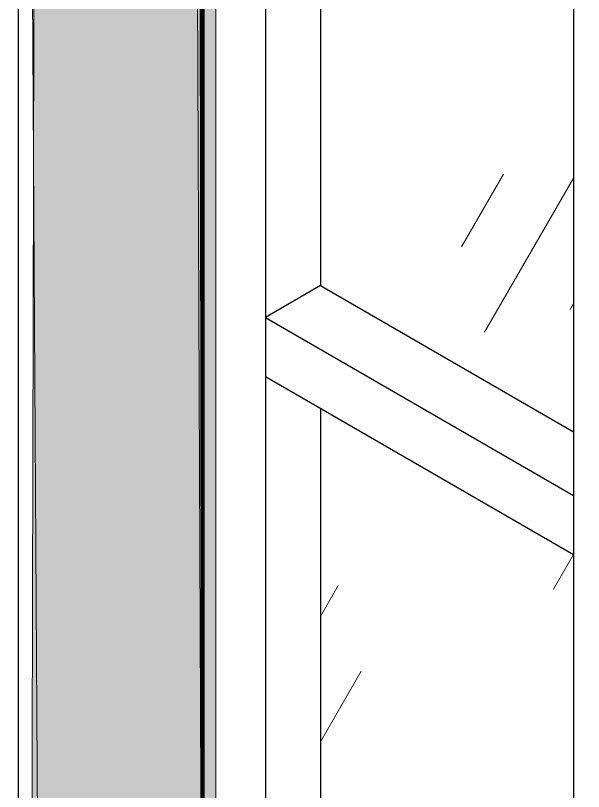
# Model space of a CAD drawing. Header units: inches. Extents: x -17.6 to 82.3, y -15.1 to 23.2.
# Drawn here: x 52.506 to 53.457, y 1.237 to 2.537 of the extents above; entities that cross this region are included whole.
import ezdxf

# ---------------------------------------------------------------- set-up
doc = ezdxf.new("R2010")
doc.units = ezdxf.units.IN
doc.header["$MEASUREMENT"] = 0
for name, color, linetype, lineweight in [('.ATI-DETAIL', 7, 'Continuous', 0), ('.ATI-HATCH', 7, 'Continuous', 0), ('G-ANNO-TTLB', 7, 'Continuous', 0), ('TYVEK', 7, 'Continuous', 0)]:
    doc.layers.add(name, color=color, linetype=linetype, lineweight=lineweight)

# ---------------------------------------------------------------- blocks, each defined once
blk = doc.blocks.new('Block_366')
at = {"layer": '.ATI-HATCH'}
blk.add_open_spline([(53.288, 2.7611), (53.4306, 2.6806), (53.5694, 2.6111), (53.7083, 2.5278), (53.9028, 2.4028), (54.0833, 2.3056), (54.2917, 2.1944), (54.4861, 2.0694), (54.6944, 1.9722), (54.8796, 1.8403), (54.7712, 1.9172), (54.8239, 1.873), (54.8796, 1.8403), (54.4167, 2.1944), (53.9444, 2.5), (53.4444, 2.8611), (53.2361, 3), (53.0417, 3.0694), (52.8333, 3.2083), (52.8056, 3.2222), (52.7917, 3.2361), (52.7639, 3.2222), (52.6667, 3.1806), (52.5694, 3.1111), (52.4722, 3.0556), (52.4722, 2.9722), (52.4583, 2.8889), (52.4861, 2.8194), (52.5139, 2.7361), (52.6389, 2.7222), (52.7153, 2.6651), (52.7149, 2.6685), (52.7154, 2.6722), (52.7153, 2.6756), (52.7502, 2.6557), (52.7852, 2.6357), (52.8201, 2.6158)], degree=3, knots=[0, 0, 0, 0, 1, 1, 1, 2, 2, 2, 3, 3, 3, 4, 4, 4, 5, 5, 5, 6, 6, 6, 7, 7, 7, 8, 8, 8, 9, 9, 9, 10, 10, 10, 11, 11, 11, 12, 12, 12, 12], dxfattribs=at)

msp = doc.modelspace()

# ---------------------------------------------------------------- hatches: boundary and pattern name
at = {"layer": '.ATI-HATCH', "true_color": 0x808080, "transparency": 33554687}
h = msp.add_hatch(color=8, dxfattribs=at)
edge = h.paths.add_edge_path()
edge.add_spline(control_points=[(52.8414, 2.5981), (52.8414, 2.5981), (52.7151, 2.6704), (52.7151, 2.6704), (52.7151, 2.6704), (52.5372, 2.7724), (52.5372, 2.7724), (52.5372, 2.7724), (52.5372, 2.7576), (52.5372, 2.7576), (52.5372, 2.7576), (52.5306, 0.0989), (52.5306, 0.0989), (52.5306, 0.0989), (52.8421, -0.081), (52.8421, -0.081), (52.8421, -0.081), (52.8421, 0.2538), (52.8421, 0.2538), (52.8421, 0.2538), (52.8414, 0.2535), (52.8414, 0.2535), (52.8414, 0.2535), (52.8414, 2.5981), (52.8414, 2.5981)], knot_values=[0, 0, 0, 0, 1, 1, 1, 2, 2, 2, 3, 3, 3, 4, 4, 4, 5, 5, 5, 6, 6, 6, 7, 7, 7, 8, 8, 8, 8], degree=3, periodic=0)
edge = h.paths.add_edge_path()
edge.add_spline(control_points=[(52.8414, 3.0497), (52.8414, 3.0497), (52.8414, 2.5981), (52.8414, 2.5981), (52.8414, 2.5981), (52.8482, 2.5942), (52.8482, 2.5942), (52.8482, 2.5942), (52.8414, 3.0497), (52.8414, 3.0497)], knot_values=[0, 0, 0, 0, 1, 1, 1, 2, 2, 2, 3, 3, 3, 3], degree=3, periodic=0)
edge = h.paths.add_edge_path()
edge.add_spline(control_points=[(55.8157, 0.9558), (55.8157, 0.9558), (55.5232, 1.1235), (55.5232, 1.1235), (55.5232, 1.1235), (55.5249, -1.6299), (55.5249, -1.6299), (55.5249, -1.6299), (55.525, -1.6299), (55.525, -1.6299), (55.525, -1.6299), (55.8168, -1.7975), (55.8168, -1.7975), (55.8168, -1.7975), (55.8157, 0.9558), (55.8157, 0.9558)], knot_values=[0, 0, 0, 0, 1, 1, 1, 2, 2, 2, 3, 3, 3, 4, 4, 4, 5, 5, 5, 5], degree=3, periodic=0)
at = {"layer": 'G-ANNO-TTLB', "true_color": 0xff00ff, "transparency": 33554687}
h = msp.add_hatch(color=6, dxfattribs=at)
edge = h.paths.add_edge_path()
edge.add_spline(control_points=[(77.902, -11.061), (77.902, -11.061), (37.2143, -11.061), (37.2143, -11.061), (37.2143, -11.061), (37.2143, 23.064), (37.2143, 23.064), (37.2143, 23.064), (77.902, 23.064), (77.902, 23.064), (77.902, 23.064), (77.902, -11.061), (77.902, -11.061)], knot_values=[0, 0, 0, 0, 1, 1, 1, 2, 2, 2, 3, 3, 3, 4, 4, 4, 4], degree=3, periodic=0)
edge = h.paths.add_edge_path()
edge.add_spline(control_points=[(37.3393, 22.939), (37.3393, 22.939), (37.3393, -10.936), (37.3393, -10.936), (37.3393, -10.936), (77.777, -10.936), (77.777, -10.936), (77.777, -10.936), (77.777, 22.939), (77.777, 22.939), (77.777, 22.939), (37.3393, 22.939), (37.3393, 22.939)], knot_values=[0, 0, 0, 0, 1, 1, 1, 2, 2, 2, 3, 3, 3, 4, 4, 4, 4], degree=3, periodic=0)
edge.add_line((37.3393, 22.939), (37.3393, 22.939))
at = {"layer": 'TYVEK', "true_color": 0x000000, "transparency": 33554687}
h = msp.add_hatch(dxfattribs=at)
h.set_pattern_fill('_U', color=18, scale=10, angle=45, style=2, pattern_type=0)
h.set_pattern_definition([(45, (0, 0), (-7.071, 7.071), [])])
h.paths.add_polyline_path([(52.8218, -0.0891), (52.5495, 0.0687), (52.5333, 2.7636), (52.8108, 2.5781)])

# ---------------------------------------------------------------- linework, layer by layer
at = {"layer": '.ATI-DETAIL', "color": 251, "lineweight": 0, "true_color": 0x5b5b5b}
for p, q in [((53.253, 2.15), (53.323, 2.2713)), ((53.2915, 2.0066), (53.4407, 2.2651)), ((53.4349, 2.045), (53.4407, 2.0551)), ((53.4068, 1.5763), (53.4403, 1.6344)), ((53.0167, 1.5307), (53.0465, 1.5823)), ((53.0167, 1.3207), (53.0849, 1.4388))]:
    msp.add_line(p, q, dxfattribs=at)
at = {"layer": '.ATI-DETAIL'}
for points in [[(53.0167, 2.1657), (53.0167, 2.0848), (53.4407, 1.84), (53.4407, 2.5697), (53.0167, 2.8145), (53.0167, 2.1657)], [(53.4407, 1.6342), (53.0167, 1.879), (53.0167, -0.0708), (53.4407, -0.3156), (53.4407, 1.6342)]]:
    msp.add_lwpolyline(points, dxfattribs=at)
at = {"layer": '.ATI-HATCH'}
msp.add_open_spline([(52.8414, 2.5981), (52.8414, 2.5981), (52.7151, 2.6704), (52.7151, 2.6704), (52.7151, 2.6704), (52.5372, 2.7724), (52.5372, 2.7724), (52.5372, 2.7724), (52.5372, 2.7576), (52.5372, 2.7576), (52.5372, 2.7576), (52.5306, 0.0989), (52.5306, 0.0989), (52.5306, 0.0989), (52.8421, -0.081), (52.8421, -0.081), (52.8421, -0.081), (52.8421, 0.2538), (52.8421, 0.2538), (52.8421, 0.2538), (52.8414, 0.2535), (52.8414, 0.2535), (52.8414, 0.2535), (52.8414, 2.5981), (52.8414, 2.5981)], degree=3, knots=[0, 0, 0, 0, 1, 1, 1, 2, 2, 2, 3, 3, 3, 4, 4, 4, 5, 5, 5, 6, 6, 6, 7, 7, 7, 8, 8, 8, 8], dxfattribs=at)
at = {"layer": 'G-ANNO-TTLB'}
for points in [[(77.902, -11.061), (77.902, -11.061), (37.2143, -11.061), (37.2143, -11.061), (37.2143, -11.061), (37.2143, 23.064), (37.2143, 23.064), (37.2143, 23.064), (77.902, 23.064), (77.902, 23.064), (77.902, 23.064), (77.902, -11.061), (77.902, -11.061)], [(37.3393, 22.939), (37.3393, 22.939), (37.3393, -10.936), (37.3393, -10.936), (37.3393, -10.936), (77.777, -10.936), (77.777, -10.936), (77.777, -10.936), (77.777, 22.939), (77.777, 22.939), (77.777, 22.939), (37.3393, 22.939), (37.3393, 22.939)]]:
    msp.add_open_spline(points, degree=3, knots=[0, 0, 0, 0, 1, 1, 1, 2, 2, 2, 3, 3, 3, 4, 4, 4, 4], dxfattribs=at)
at = {"layer": 'TYVEK', "color": 18, "lineweight": 80, "true_color": 0x000000}
msp.add_line((52.8218, -0.1648), (52.8162, 3.0475), dxfattribs=at)
at = {"layer": 'TYVEK', "color": 1, "lineweight": 25, "true_color": 0xff0000}
for p, q in [((52.821, 3.0267), (52.821, -0.1653)), ((52.9244, 2.967), (52.9244, -0.225)), ((53.0167, 2.8145), (53.0167, 2.1657)), ((53.4407, 2.6689), (53.4407, -0.5231)), ((53.0167, 2.1657), (53.0167, 2.0848)), ((53.0167, 2.0848), (52.9244, 2.0315)), ((53.0167, 2.0848), (53.4407, 1.84)), ((52.9244, 2.0315), (53.4407, 1.7334)), ((52.9244, 1.9323), (53.4407, 1.6342)), ((53.0167, 1.879), (53.0167, -0.0725))]:
    msp.add_line(p, q, dxfattribs=at)
at = {"layer": 'TYVEK', "color": 18, "lineweight": 25, "true_color": 0x000000}
msp.add_line((52.8218, -0.1648), (52.8218, 3.0258), dxfattribs=at)
at = {"layer": 'TYVEK', "color": 191, "lineweight": 25, "true_color": 0xbf7fff}
msp.add_line((52.5102, 2.7754), (52.5102, 0.0908), dxfattribs=at)
at = {"layer": 'TYVEK', "color": 18, "lineweight": 25, "true_color": 0x000000}
msp.add_lwpolyline([(52.8211, 0.2298), (52.8211, 3.0271), (55.5041, 1.4768), (55.5046, -1.7142)], dxfattribs=at)
at = {"layer": 'TYVEK'}
msp.add_lwpolyline([(52.8218, -0.0891), (52.5495, 0.0687), (52.5333, 2.7636), (52.8108, 2.5781)], close=True, dxfattribs=at)
at = {"layer": 'TYVEK', "color": 4, "lineweight": 25, "true_color": 0x00ffff}
msp.add_open_spline([(52.4842, 2.7991), (52.4842, 2.7991), (52.484, 3.0995), (52.484, 3.0995), (52.4839, 3.232), (52.6271, 3.3151), (52.7421, 3.2493), (52.7421, 3.2493), (55.3569, 1.7526), (55.3569, 1.7526)], degree=3, knots=[0, 0, 0, 0, 1, 1, 1, 2, 2, 2, 3, 3, 3, 3], dxfattribs=at)

# ---------------------------------------------------------------- block references
at = {"layer": '.ATI-HATCH'}
msp.add_blockref('Block_366', (0, 0), dxfattribs=at)

doc.saveas('drawing.dxf')
